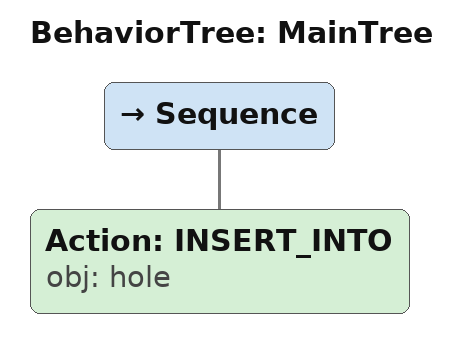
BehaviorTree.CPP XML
<root main_tree_to_execute="MainTree">
  <BehaviorTree ID="MainTree">
    <Sequence>
      <!-- Insert into hole -->
      <Action ID="INSERT_INTO" obj="hole" />
    </Sequence>
  </BehaviorTree>
</root>
